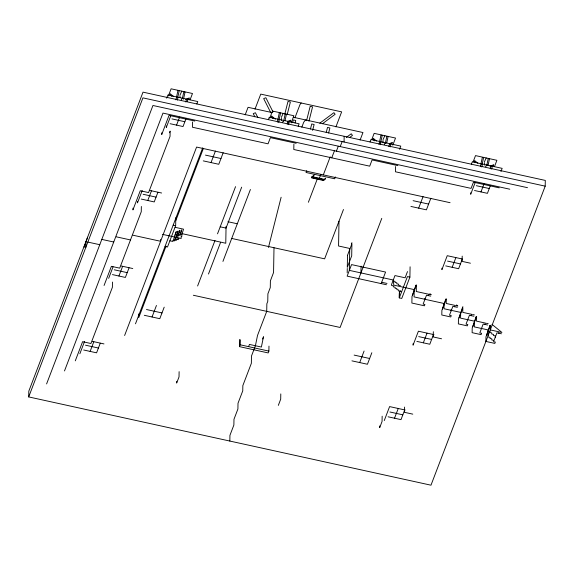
<?xml version="1.0" encoding="UTF-8"?>
<svg xmlns="http://www.w3.org/2000/svg" width="574" height="574" viewBox="0 0 574 574"><rect width="100%" height="100%" fill="white"/><g stroke="black" fill="none" stroke-linecap="round" stroke-linejoin="round"><path stroke-width="0.86" d="M28.7 396.921L28.8 391.188L143.019 92.141L545.3 180.423L545.2 186.155L430.981 485.195L28.7 396.921L142.919 97.874L545.2 186.155M84.213 246.103L84.199 247.2L87.607 237.227M85.813 247.394L85.913 241.668M112.482 282.056L112.396 287.301L90.929 343.51L82.606 341.681L75.287 360.838M132.974 208.154L132.938 209.905L140.257 190.747L148.573 192.577L170.04 136.368L170.134 131.123L169.502 132.773M137.523 201.366L137.502 202.859L142.208 190.532M138.843 313.856L138.779 317.544L166.037 246.181M141.355 206.482L141.261 211.727L119.708 268.151L111.392 266.329L104.073 285.479M161.753 132.795L161.725 134.546L169.036 115.396L194.801 121.049M160.634 239.509L160.598 241.281L132.967 235.218M166.317 125.979L166.295 127.471L170.686 115.97M175.673 225.718L175.773 217.768M176.397 236.416L178.112 230.985L174.704 240.858L172.91 240.463M179.963 97.494L179.992 95.872M176.692 381.33L176.663 383.08L179.023 376.896L179.117 371.651M175.565 237.636L174.718 239.86L176.512 240.248L179.92 230.375L178.22 234.816L180.014 235.211L181.441 230.511M181.728 229.772L180.014 235.211M192.527 121.982L192.441 127.234L268.044 143.823L270.411 137.638L296.17 143.292M226.063 226.407L225.769 243.247L181.836 233.604L181.786 236.603L181.19 236.466L181.154 238.461L162.521 234.371M229.837 441.062L229.937 435.329L233.876 425.025L233.977 419.293L237.909 408.989L238.009 403.257L242.752 390.851L242.845 385.599L251.355 363.313L251.484 356.009L255.408 345.735L257.525 335.424L266.723 311.359L266.853 303.782L267.764 301.386L267.9 293.809L270.275 287.588L270.397 280.822L273.561 272.521L273.999 247.731M268.976 346.115L268.883 351.101L268.187 352.931L239.53 346.646L239.659 339.442M239.53 346.646L240.233 344.809L240.319 339.822M281.325 120.554L281.368 118.122M280.794 393.929L280.7 399.174L278.325 405.387M293.888 144.261L293.795 149.505L369.699 166.166L372.074 159.952L397.839 165.606M311.617 176.878L311.596 177.875L323.535 180.494M312.105 176.548L312.091 177.545L324.03 180.164M312.6 176.211L312.579 177.208L324.518 179.827L325.028 178.5M313.088 175.881L313.074 176.878L325.013 179.497L325.515 178.162M313.576 175.544L313.562 176.541L314.409 174.324M338.997 221.205L338.567 246.002L349.731 248.449L349.344 270.368L393.276 280.004L393.786 285.127L414.213 289.605L414.084 296.909L444.104 303.495L444.018 308.747L460.671 312.399L460.57 318.132L474.425 321.175L474.332 326.9L488.187 329.942L488.087 335.675M344.063 142.015L344.163 136.282M347.198 272.844L347.277 268.467M360.938 272.908L361.053 266.178M382.987 142.861L383.03 140.429M379.73 425.886L379.701 427.637L382.062 421.452L382.155 416.2M395.565 166.539L395.479 171.791L471.082 188.38L473.45 182.195L499.208 187.849M400.286 290.444L399.353 292.884L399.267 297.87L401.771 298.423L409.908 277.12L410.087 266.81M399.396 292.891L399.31 297.877L407.44 276.582L409.908 277.12M404.548 407.066L404.455 412.311L412.778 414.141M412.498 295.144L415.906 285.17L415.885 286.268M413.093 343.69L413.065 345.175L418.396 331.212L433.973 334.628M424.825 299.635L424.839 298.537M433.334 331.707L433.241 336.96L441.557 338.782M441.937 268.173L441.908 269.658L447.239 255.695L462.02 258.939M442.396 309.027L445.804 299.061L445.783 300.152M451.171 310.799L451.193 309.451M458.956 317.931L462.874 306.631M462.199 256.133L462.106 261.378L470.429 263.208M462.343 309.056L462.364 307.958M470.73 192.785L470.702 194.27L475.157 182.604M472.718 326.706L476.126 316.733L476.104 317.831M484.363 165.111L484.399 162.679M486.472 335.481L489.887 325.508L489.866 326.606M489.959 331.435L489.945 332.533L491.731 332.92L491.717 334.018L493.504 334.412L493.482 335.51L495.276 335.898L495.254 337.247M176.405 97.673L177.94 90.599L179.174 90.871L177.804 97.157M175.96 99.854L176.483 97.437L177.883 97.745L177.359 100.156M182.432 98.176L183.802 91.883L185.029 92.156L183.493 99.23M185.847 102.021L186.371 99.611L187.77 99.912L187.418 101.519M277.335 122.097L279.308 112.841L280.543 113.114L279.179 119.406M278.734 122.406L279.258 119.995L277.859 119.686M283.635 121.207L285.17 114.133L286.404 114.398L285.034 120.691M287.215 124.264L287.739 121.853L289.138 122.162L288.614 124.572M378.998 144.411L379.522 141.993L380.921 142.302L380.397 144.713M379.615 141.441L380.978 135.155L382.212 135.428L380.842 141.713M385.298 143.514L386.833 136.44L388.067 136.712L386.704 142.998M388.878 146.578L389.402 144.167L390.808 144.469L390.277 146.887M480.983 163.69L482.347 157.398L483.581 157.671L482.045 164.745M480.373 166.654L480.897 164.243L482.296 164.551L481.773 166.962M486.673 165.764L488.209 158.689L489.443 158.955L488.072 165.247M490.253 168.821L490.777 166.41L492.176 166.718L491.653 169.129M284.797 114.111L287.997 101.462L290.379 101.985L287.187 114.635M292.69 122.463L293.328 119.93L295.718 120.454L295.079 122.987M268.46 247.466L281.124 197.248M306.559 120.669L310.175 106.326L312.565 106.85L308.941 121.193M310.455 129.035L311.732 123.97L314.122 124.493L312.629 130.398M326.226 132.494L327.503 127.435L329.892 127.959L328.615 133.017M46.594 383.927L152.949 105.487L527.506 187.684M166.682 98.176L167.895 95.004L197.743 101.555L196.839 103.937M168.376 95.958L171.109 88.805L192.491 93.497L190.059 99.854M64.496 370.933L162.973 113.1L509.805 189.212M79.858 353.756L84.565 341.437M108.658 278.368L113.049 266.874M180.006 95.047L181.8 91.151M181.269 99.984L181.664 98.936L182.819 98.283M90.125 351.41L93.792 341.803M118.918 276.022L122.585 266.415M147.762 200.505L151.436 190.905M176.555 125.118L179.612 117.118M100.256 343.223L96.583 352.823L83.668 349.989M129.05 267.836L125.383 277.436L112.461 274.602M157.893 192.319L154.227 201.926L141.304 199.085M186.076 118.531L183.02 126.538L170.098 123.704M124.615 335.496L196.588 147.066L450.073 202.694M135.493 323.808L202.708 147.827M175.759 220.732L203.332 148.537M174.891 235.283L176.304 231.587L172.896 241.46L169.911 240.807M178.88 238.167L178.32 239.645L176.527 239.25M152.045 316.992L156.444 305.468M211.024 162.578L215.422 151.055M164.2 307.169L159.794 318.692L144.289 315.291M223.178 152.756L218.773 164.279L203.275 160.878M245.177 114.85L248.061 107.316L272.435 112.662M255.007 109.146L260.754 94.114L341.652 111.865L335.912 126.904M197.607 285.988L214.999 240.456M217.524 233.833L235.548 186.643M208.484 274.028L220.61 242.293M241.661 187.174L226.034 228.093L220.172 226.809M268.359 119.629L269.271 117.254L299.119 123.805L298.207 126.18M269.744 118.201L272.478 111.047L293.859 115.74L291.133 122.893M222.934 261.414L250.407 189.492M281.382 117.297L283.169 113.394M282.638 122.233L283.039 121.186L284.195 120.526M294.914 117.864L300.03 104.475L301.199 102.99M301.824 127.191L303.725 122.212L305.512 119.923M306.753 170.657L306.05 172.487L334.707 178.779L335.403 176.943M248.592 346.646L249.439 344.429L261.378 347.048L263.495 336.737L262.634 338.997M308.389 202.256L317.078 179.518M319.531 177.854L320.844 174.41M323.327 174.876L330.222 156.824M331.75 157.836L334.563 150.474M336.393 151.156L338.258 146.262M340.224 146.585L342.097 141.692M360.092 140.07L362.969 132.529L293.328 117.247M343.474 209.496L324.626 258.838L231.831 238.475M370.029 141.943L370.933 139.561L400.781 146.112L399.576 149.283M371.715 139.719L374.148 133.355L395.529 138.054L392.795 145.208M383.045 139.604L384.838 135.701M384.307 144.54L384.702 143.493L385.857 142.84M351.424 244.007L351.934 242.68M381.775 218.357L340.102 327.46L193.338 295.251M381.165 283.599L385.577 272.062L351.546 264.6L347.141 276.137L386.489 284.769M359.69 362.56L364.088 351.037M418.668 208.147L423.067 196.617M371.837 352.737L367.439 364.26L351.934 360.859M430.823 198.317L426.417 209.847L410.919 206.439M407.49 271.581L405.115 277.794L394.969 275.57L391.576 284.446L391.561 285.443L393.355 285.83L393.334 286.835L395.127 287.222L395.106 288.22L396.899 288.614L396.885 289.612L398.672 290.006L398.657 291.004L401.642 291.657M471.398 164.186L472.309 161.811L502.157 168.361L500.944 171.533M473.084 161.961L475.516 155.604L496.897 160.297L494.472 166.654M428.304 295.596L428.814 294.261L416.279 291.513L416.394 284.934L411.989 296.471L411.874 303.05L424.408 305.798L424.918 304.464L423.124 304.077L426.518 295.201L430.73 296.127M384.271 420.563L389.603 406.593L405.179 410.015M484.413 161.854L486.207 157.95M485.676 166.79L486.078 165.743L487.233 165.082M394.532 418.209L398.205 408.609M423.332 342.822L426.999 333.221M452.176 267.305L455.842 257.704M480.969 191.924L484.026 183.917M404.663 410.023L400.996 419.63L388.074 416.796M433.456 334.635L429.79 344.242L416.868 341.408M462.3 259.125L458.633 268.725L445.711 265.891M490.483 185.337L487.426 193.338L474.511 190.503M454.658 306.753L455.168 305.425L446.213 303.459L446.292 298.824L441.887 310.362L441.801 314.997L450.755 316.963L451.264 315.628L449.478 315.234L452.864 306.358L457.342 307.341M471.218 315.657L471.728 314.33L462.773 312.364L462.852 307.729L458.447 319.266L458.368 323.901L467.315 325.867L467.824 324.532L466.038 324.138L469.424 315.262L473.902 316.245M484.98 324.432L485.489 323.097L476.535 321.131L476.614 316.496L472.208 328.034L472.122 332.669L481.077 334.635L481.586 333.307L479.799 332.913L483.186 324.037L487.663 325.02M498.741 333.207L499.244 331.872L490.289 329.906L490.375 325.271L485.97 336.809L485.884 341.444L494.838 343.41L495.348 342.082L493.561 341.688L496.948 332.812L501.425 333.795M319.783 123.195L333.917 112.669L335.13 114.291L322.409 123.769M346.294 137.459L351.245 133.771L352.458 135.399L349.631 137.502M185.567 99.402L189.327 97.939L188.982 98.85L186.722 99.733M287.689 121.358L290.702 120.181L290.351 121.1L288.091 121.975M389.351 143.665L392.365 142.495L392.02 143.407L389.76 144.289M489.974 166.202L493.74 164.738L493.389 165.656L491.882 166.238M171.935 118.897L184.85 121.731M476.341 185.703L489.263 188.537M205.47 155.116L220.976 158.517M413.115 200.678L428.62 204.086M150.051 190.475L161.617 193.015M143.141 194.285L156.056 197.119M447.548 261.091L460.463 263.925M227.943 221.722L237.313 223.781M173.169 225.166L175.63 225.711L167.493 247.007L165.032 246.468M175.077 227.311L183.537 229.169L181.822 234.601L180.028 234.214M393.255 281.002L395.048 281.396L395.027 282.394L396.821 282.788L396.806 283.786L398.593 284.18L398.578 285.178L400.365 285.565M176.412 235.419L178.205 235.814M381.674 282.272L386.998 283.434M429.409 294.39L431.239 294.792L429.854 293.666M456.021 305.612L457.851 306.014L456.531 304.945M472.581 314.516L474.411 314.918M116.221 236.811L130.485 239.939M486.343 323.284L488.173 323.686M101.663 239.365L113.731 242.02M500.105 332.059L501.934 332.461L492.04 324.425M87.7 242.056L99.768 244.703M488.244 336.967L490.038 337.361L490.017 338.459L491.81 338.847L491.789 339.944L493.583 340.339M121.207 265.992L132.773 268.532M114.298 269.802L127.213 272.636M418.704 336.608L431.619 339.442M146.492 309.529L161.997 312.93M354.136 355.098L369.642 358.499M240.233 344.809L268.883 351.101M92.414 341.379L103.98 343.919M85.497 345.189L98.419 348.023M389.911 411.989L402.826 414.83M477.862 163.26L474.641 160.548L474.289 161.459L475.581 162.55M376.494 141.017L373.265 138.298L372.921 139.217L374.851 140.845M275.47 119.248L271.602 115.991L271.251 116.902L273.188 118.531M173.456 96.461L170.234 93.741L169.882 94.66L171.82 96.288M273.002 111.88L265.848 97.731L263.681 98.613L270.835 112.762M257.798 117.462L255.408 112.741L253.242 113.623L254.834 116.773M347.507 255.315L347.299 267.369L351.704 255.832L351.912 243.778L347.507 255.315"/></g></svg>
